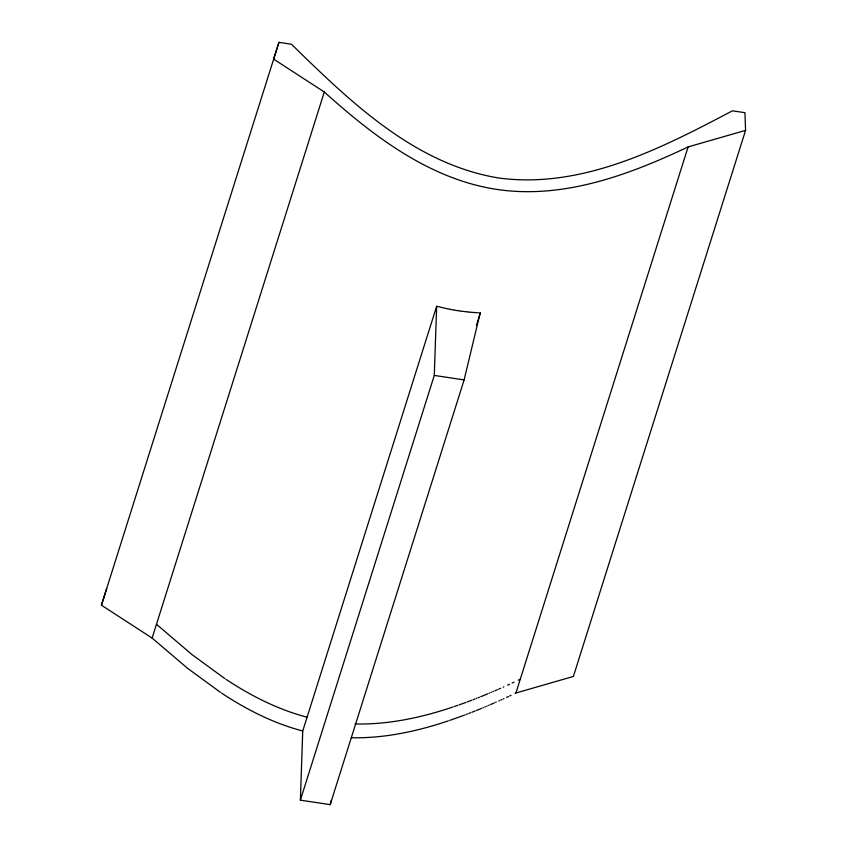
<?xml version="1.0" encoding="UTF-8"?>
<svg xmlns="http://www.w3.org/2000/svg" width="847" height="847" viewBox="0 0 847 847"><rect width="100%" height="100%" fill="white"/><g stroke="black" fill="none" stroke-linecap="round" stroke-linejoin="round"><path stroke-width="1.27" d="M480.207 312.861L464.114 379.922L330.192 804.65L300.378 800.15L302.739 730.993L436.66 306.265L446.581 308.615M300.378 800.15L434.289 375.422L436.66 306.265M330.192 804.65L331.209 800.457M220.485 692.37L187.558 668.304L152.121 638.077L101.428 605.192L278.949 42.35L291.463 44.235C350.086 101.576 414.511 164.149 498.756 178.008C582.196 189.125 660.925 148.543 732.433 110.819L744.947 112.704L745.572 130.364L573.398 676.446L515.929 693.005L688.103 146.923L745.572 130.364M152.121 638.077L324.306 91.995L273.602 59.11L278.949 42.35M476.416 325.47L480.397 312.871M101.428 605.192L106.764 588.432M688.103 146.923C628.866 174.969 563.234 199.405 496.628 189.389C429.482 179.119 373.463 136.208 324.306 91.995M519.984 679.347L519.412 679.622M515.643 693.142L515.061 693.418M518.84 679.897L518.258 680.173M511.048 695.313L509.756 695.916M514.108 682.131L512.17 683.031M508.465 696.52L506.527 697.42M509.587 684.217L507.66 685.107M503.309 698.902L503.954 698.606M502.027 699.484L500.736 700.067M503.15 687.15L503.796 686.853M498.809 700.935L499.444 700.649M500.588 688.293L498.65 689.14M495.59 702.364L496.236 702.078M494.309 702.936L490.455 704.609M497.369 689.712L494.807 690.824M492.88 691.65L493.515 691.374M488.528 705.445L489.174 705.17M490.953 692.475L491.599 692.2M486.612 706.26L487.247 705.985M489.037 693.28L489.672 693.015M484.685 707.076L485.331 706.8M487.756 693.82L480.715 696.71M482.758 707.88L483.404 707.616M481.488 708.41L476.374 710.495M479.444 697.219L478.163 697.737M475.093 711.014L471.895 712.285M476.247 698.489L476.882 698.235M474.976 698.987L473.06 699.728M470.625 712.782L468.709 713.523M471.779 700.225L467.332 701.909M467.438 714.01L466.168 714.497M464.887 714.974L449.651 720.437M466.051 702.375L459.074 704.895M457.803 705.339L454.003 706.642M452.732 707.076C421.319 717.621 388.339 724.746 355.052 723.952M448.391 720.861C417.158 731.342 384.39 738.446 351.304 737.748M479.084 312.808L478.534 312.787M477.412 312.723L474.415 312.532M473.822 312.479L469.947 312.162M469.344 312.098L467.862 311.95M467.258 311.887L465.479 311.696M464.887 311.622L460.736 311.082M460.143 311.008L458.661 310.785M434.289 375.422L464.114 379.922M458.068 310.701L456.3 310.425M455.707 310.32L453.939 310.023M453.346 309.917L451.578 309.6M450.985 309.494L449.524 309.208M448.931 309.091L447.174 308.732M307.09 717.208C278.017 709.606 250.924 695.811 225.937 679.315M302.739 730.993C273.666 723.402 246.572 709.606 221.586 693.111M224.826 678.585L191.909 654.509L156.473 624.281"/></g></svg>
